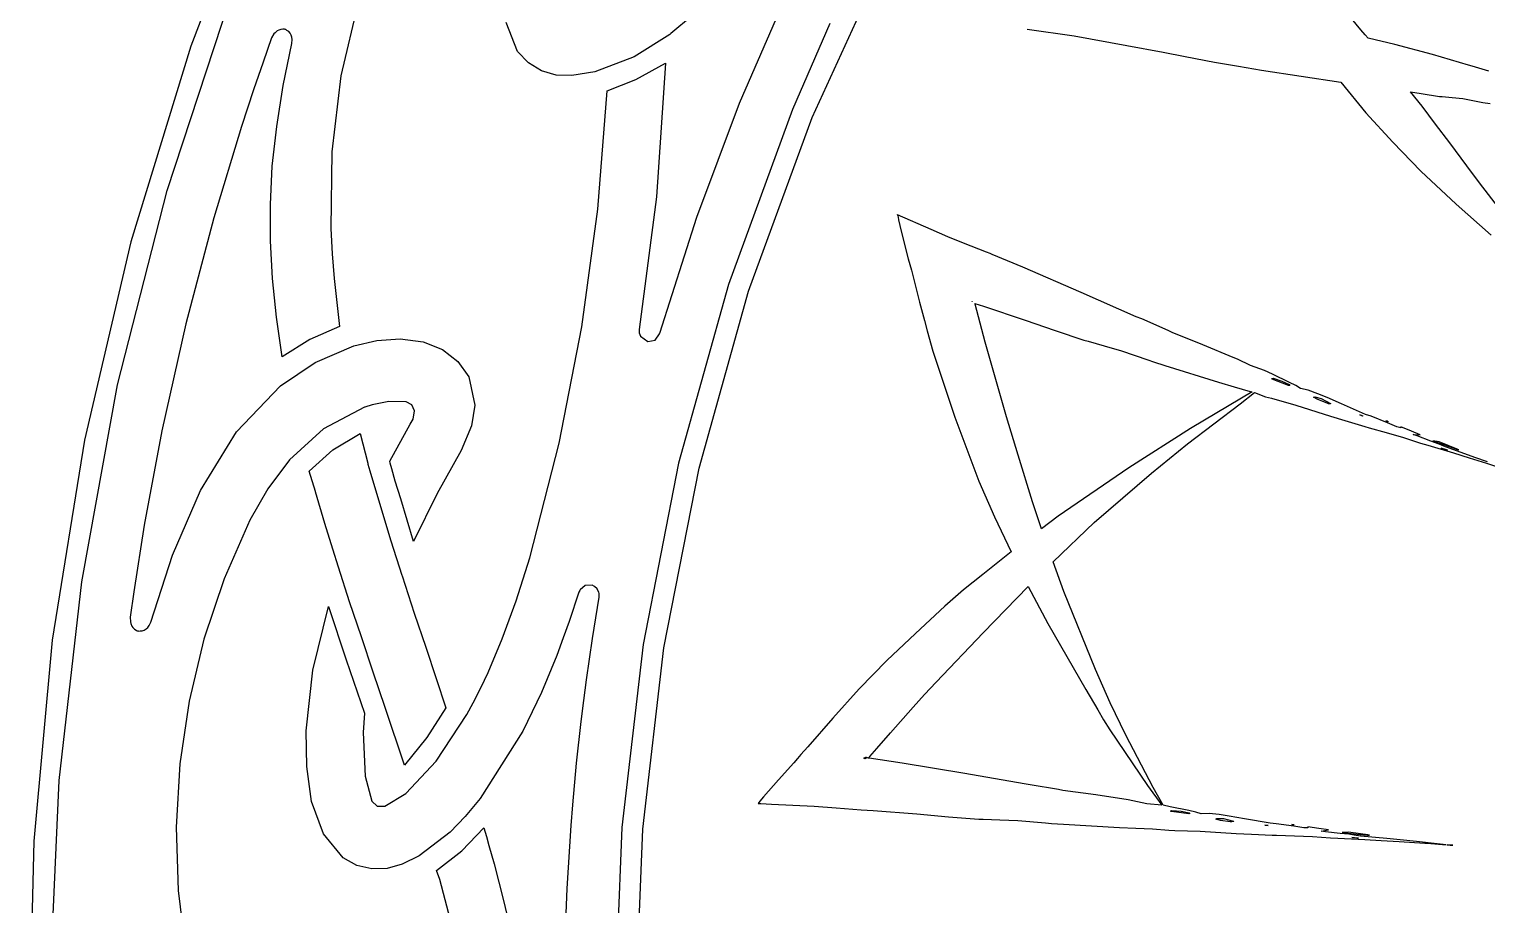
# Model space of a CAD drawing. Extents: x 0 to 238, y 0 to 238.
# Drawn here: x 0 to 58.4, y 123 to 158.1 of the extents above; entities that cross this region are included whole.
import ezdxf

# ---------------------------------------------------------------- set-up
doc = ezdxf.new("R2010")
doc.units = 0

msp = doc.modelspace()

# ---------------------------------------------------------------- linework, layer by layer
at = {"layer": 'Layer 1'}
for p, q in [((9.400323, 165.154148), (6.43333, 157.443601)), ((31.324545, 154.585876), (34.432481, 161.369631)), ((27.930178, 159.846869), (25.668588, 157.948899)), ((28.418618, 155.156601), (30.354749, 159.629834)), ((5.48251, 151.658532), (7.997687, 159.31765)), ((13.148707, 159.250033), (12.450438, 156.261264)), ((19.528713, 157.235062), (19.069226, 158.396574)), ((32.037203, 158.353121), (30.540572, 154.906874)), ((53.320168, 158.099168), (52.936846, 158.547867)), ((9.671417, 157.775232), (9.329556, 156.804733)), ((9.763619, 157.941238), (9.671417, 157.775232)), ((9.809271, 157.984774), (9.763619, 157.941238)), ((9.894245, 158.058575), (9.809271, 157.984774)), ((9.956504, 158.086749), (9.894245, 158.058575)), ((10.047907, 158.117966), (9.956504, 158.086749)), ((10.117971, 158.119761), (10.047907, 158.117966)), ((10.182823, 158.121556), (10.117971, 158.119761)), ((10.208801, 158.109702), (10.182823, 158.121556)), ((10.2371, 158.106211), (10.208801, 158.109702)), ((10.2844, 158.075494), (10.2371, 158.106211)), ((10.355608, 158.028121), (10.2844, 158.075494)), ((10.408891, 157.964542), (10.355608, 158.028121)), ((10.453872, 157.891686), (10.408891, 157.964542)), ((10.480375, 157.807112), (10.453872, 157.891686)), ((10.49618, 157.717253), (10.480375, 157.807112)), ((10.487078, 157.554129), (10.49618, 157.717253)), ((25.631137, 157.918478), (24.198584, 157.02017)), ((25.668588, 157.948899), (25.631137, 157.918478)), ((39.94734, 158.132072), (41.82192, 157.853118)), ((41.82192, 157.853118), (43.94441, 157.476476)), ((53.488917, 157.90424), (53.320168, 158.099168)), ((53.601665, 157.761622), (53.488917, 157.90424)), ((54.670955, 157.516329), (53.601665, 157.761622)), ((6.43333, 157.443601), (4.026637, 149.60233)), ((10.130186, 155.871519), (10.487078, 157.554129)), ((19.959405, 156.780766), (19.528713, 157.235062)), ((43.94441, 157.476476), (45.38967, 157.203658)), ((45.38967, 157.203658), (46.276618, 157.033413)), ((56.190485, 157.109469), (54.670955, 157.516329)), ((9.329556, 156.804733), (8.94329, 155.688773)), ((20.484506, 156.459208), (19.959405, 156.780766)), ((24.198584, 157.02017), (22.621097, 156.411318)), ((24.264301, 156.104849), (25.450481, 156.762587)), ((25.450481, 156.762587), (25.090736, 151.410644)), ((46.276618, 157.033413), (47.456508, 156.809713)), ((47.456508, 156.809713), (48.416139, 156.646052)), ((48.416139, 156.646052), (49.337645, 156.482837)), ((57.624245, 156.678474), (56.190485, 157.109469)), ((57.769307, 156.645363), (57.624245, 156.678474)), ((58.448088, 156.44106), (57.769307, 156.645363)), ((12.450438, 156.261264), (12.082451, 153.214151)), ((21.074635, 156.283487), (20.484506, 156.459208)), ((21.700413, 156.266705), (21.074635, 156.283487)), ((22.621097, 156.411318), (21.700413, 156.266705)), ((23.115521, 155.649021), (24.264301, 156.104849)), ((49.337645, 156.482837), (52.509655, 156.008659)), ((52.509655, 156.008659), (53.521095, 154.777659)), ((8.94329, 155.688773), (8.46986, 154.231973)), ((9.874693, 154.228469), (10.130186, 155.871519)), ((22.746387, 150.909445), (23.115521, 155.649021)), ((55.768074, 155.042552), (55.309652, 155.617512)), ((55.309652, 155.617512), (55.735212, 155.546601)), ((55.735212, 155.546601), (56.463212, 155.432058)), ((56.463212, 155.432058), (56.571622, 155.424927)), ((56.571622, 155.424927), (56.970255, 155.388077)), ((56.970255, 155.388077), (57.403694, 155.342498)), ((26.710288, 150.591513), (28.418618, 155.156601)), ((30.540572, 154.906874), (27.97492, 147.888151)), ((53.521095, 154.777659), (54.590985, 153.594019)), ((56.311718, 154.319539), (55.768074, 155.042552)), ((57.403694, 155.342498), (58.070359, 155.217383)), ((58.070359, 155.217383), (58.208188, 155.183923)), ((58.208188, 155.183923), (58.497316, 155.142484)), ((8.46986, 154.231973), (7.3515, 150.563593)), ((9.699763, 152.639729), (9.874693, 154.228469)), ((28.781689, 147.629557), (31.324545, 154.585876)), ((56.880694, 153.573934), (56.311718, 154.319539)), ((12.082451, 153.214151), (12.049557, 150.135924)), ((54.590985, 153.594019), (55.716615, 152.436819)), ((57.562568, 152.6531), (56.880694, 153.573934)), ((9.628643, 151.105589), (9.699763, 152.639729)), ((58.072202, 151.966589), (57.562568, 152.6531)), ((55.716615, 152.436819), (57.137605, 151.108329)), ((58.917739, 150.855559), (58.072202, 151.966589)), ((3.503229, 143.870329), (5.48251, 151.658532)), ((25.090736, 151.410644), (24.397671, 146.091587)), ((9.62695, 149.641809), (9.628643, 151.105589)), ((22.106683, 146.202689), (22.746387, 150.909445)), ((34.75179, 150.69127), (34.748551, 150.692765)), ((34.748551, 150.692765), (34.748774, 150.690022)), ((34.748774, 150.690022), (34.75032, 150.683193)), ((36.10287, 150.095564), (34.75179, 150.69127)), ((57.137605, 151.108329), (58.536605, 149.869499)), ((7.3515, 150.563593), (6.23514, 146.311633)), ((12.049557, 150.135924), (12.099, 149.126134)), ((25.233234, 145.943192), (26.710288, 150.591513)), ((34.75032, 150.683193), (34.753337, 150.669629)), ((34.753337, 150.669629), (34.759447, 150.6424)), ((34.759447, 150.6424), (34.771713, 150.587897)), ((34.771713, 150.587897), (34.796446, 150.478739)), ((34.796446, 150.478739), (34.846637, 150.259424)), ((34.846637, 150.259424), (34.949837, 149.817707)), ((4.026637, 149.60233), (2.17796, 141.659305)), ((9.712943, 148.128459), (9.62695, 149.641809)), ((34.949837, 149.817707), (35.18326, 148.918864)), ((36.771256, 149.800803), (36.10287, 150.095564)), ((37.395184, 149.554564), (36.771256, 149.800803)), ((38.014029, 149.310417), (37.395184, 149.554564)), ((12.099, 149.126134), (12.184197, 148.131149)), ((38.321504, 149.189093), (38.014029, 149.310417)), ((38.462178, 149.133391), (38.321504, 149.189093)), ((38.539346, 149.101677), (38.462178, 149.133391)), ((39.770746, 148.587852), (38.539346, 149.101677)), ((35.18326, 148.918864), (35.31052, 148.465229)), ((35.31052, 148.465229), (35.416212, 148.03972)), ((42.106696, 147.578912), (39.770746, 148.587852)), ((9.864265, 146.580009), (9.712943, 148.128459)), ((12.184197, 148.131149), (12.393911, 146.212489)), ((27.97492, 147.888151), (25.979412, 140.73014)), ((35.416212, 148.03972), (35.634104, 147.187652)), ((26.803911, 140.535187), (28.781689, 147.629557)), ((35.634104, 147.187652), (35.830353, 146.44479)), ((37.741815, 147.220647), (37.746652, 147.222442)), ((37.741866, 147.218852), (37.741815, 147.220647)), ((37.742016, 147.218502), (37.741866, 147.218852)), ((37.74512, 147.219199), (37.742016, 147.218502)), ((37.746652, 147.222442), (37.74512, 147.219199)), ((44.315606, 146.598639), (42.106696, 147.578912)), ((37.855078, 147.105609), (37.8471, 147.135242)), ((37.8471, 147.135242), (38.197462, 147.022635)), ((38.268121, 145.583629), (37.855078, 147.105609)), ((38.197462, 147.022635), (39.864422, 146.464231)), ((6.23514, 146.311633), (5.267804, 142.023713)), ((10.100931, 144.999339), (9.864265, 146.580009)), ((12.393911, 146.212489), (11.205618, 145.684925)), ((21.19832, 141.540325), (22.106683, 146.202689)), ((24.397671, 146.091587), (24.399341, 146.030598)), ((24.399341, 146.030598), (24.401461, 145.955652)), ((35.830353, 146.44479), (35.94163, 146.036734)), ((35.94163, 146.036734), (36.171215, 145.227699)), ((39.864422, 146.464231), (41.069322, 146.050539)), ((41.069322, 146.050539), (42.219262, 145.667414)), ((44.541925, 146.511715), (44.315606, 146.598639)), ((45.594955, 146.054798), (44.541925, 146.511715)), ((45.752034, 145.975211), (45.594955, 146.054798)), ((11.205618, 145.684925), (10.100931, 144.999339)), ((11.419701, 144.77386), (12.969639, 145.437787)), ((12.969639, 145.437787), (13.888162, 145.651932)), ((13.888162, 145.651932), (14.829309, 145.713447)), ((14.829309, 145.713447), (15.746245, 145.589997)), ((15.746245, 145.589997), (16.52186, 145.283722)), ((24.401461, 145.955652), (24.446117, 145.826047)), ((24.446117, 145.826047), (24.744341, 145.605488)), ((24.744341, 145.605488), (25.041188, 145.669088)), ((25.041188, 145.669088), (25.218697, 145.915368)), ((25.218697, 145.915368), (25.233234, 145.943192)), ((38.683535, 144.083899), (38.268121, 145.583629)), ((42.219262, 145.667414), (42.392947, 145.62139)), ((42.392947, 145.62139), (43.030204, 145.440923)), ((43.030204, 145.440923), (43.723796, 145.239512)), ((46.984884, 145.477343), (45.752034, 145.975211)), ((48.205364, 144.971), (46.984884, 145.477343)), ((16.52186, 145.283722), (17.137037, 144.810718)), ((36.171215, 145.227699), (37.042508, 142.579839)), ((43.723796, 145.239512), (44.783206, 144.873143)), ((44.783206, 144.873143), (45.001248, 144.789766)), ((48.368677, 144.8967), (48.205364, 144.971)), ((48.893195, 144.643829), (48.368677, 144.8967)), ((10.025319, 143.825807), (11.419701, 144.77386)), ((17.137037, 144.810718), (17.572659, 144.187087)), ((45.001248, 144.789766), (45.464981, 144.645551)), ((45.464981, 144.645551), (47.607421, 143.983574)), ((49.453022, 144.440573), (48.893195, 144.643829)), ((49.772842, 144.299403), (49.453022, 144.440573)), ((50.455015, 143.968388), (49.772842, 144.299403)), ((2.062113, 135.981807), (3.503229, 143.870329)), ((8.263559, 141.988077), (10.025319, 143.825807)), ((17.572659, 144.187087), (17.816581, 143.058407)), ((39.11453, 142.586809), (38.683535, 144.083899)), ((47.607421, 143.983574), (48.245339, 143.792984)), ((48.245339, 143.792984), (48.880937, 143.608676)), ((49.741967, 144.129366), (49.7958, 144.144)), ((49.766997, 144.104931), (49.741967, 144.129366)), ((50.422294, 143.845476), (49.766997, 144.104931)), ((49.7958, 144.144), (49.79582, 144.143689)), ((49.79582, 144.143689), (50.147229, 144.019511)), ((50.147229, 144.019511), (50.448425, 143.882329)), ((50.467672, 143.84104), (50.422294, 143.845476)), ((50.448425, 143.882329), (50.467672, 143.84104)), ((50.706215, 143.840132), (50.455015, 143.968388)), ((50.903437, 143.72888), (50.706215, 143.840132)), ((51.210715, 143.654528), (50.903437, 143.72888)), ((14.374415, 143.207717), (13.696369, 143.074254)), ((15.065249, 143.190194), (14.374415, 143.207717)), ((15.289353, 143.065863), (15.065249, 143.190194)), ((46.364292, 141.504805), (48.479432, 143.116635)), ((48.528379, 143.334858), (46.485719, 142.123308)), ((48.479432, 143.116635), (49.058656, 143.562343)), ((48.966506, 143.589527), (48.528379, 143.334858)), ((48.880937, 143.608676), (48.966506, 143.589527)), ((49.058656, 143.562343), (49.497257, 143.396735)), ((49.497257, 143.396735), (49.729012, 143.332258)), ((49.729012, 143.332258), (50.708562, 143.052556)), ((51.59299, 143.518345), (51.210715, 143.654528)), ((51.417472, 143.373544), (51.4697, 143.388)), ((51.586918, 143.283134), (51.417472, 143.373544)), ((51.4697, 143.388), (51.46968, 143.387565)), ((51.46968, 143.387565), (51.720908, 143.327525)), ((51.961463, 143.135233), (51.586918, 143.283134)), ((51.971328, 143.362062), (51.59299, 143.518345)), ((51.720908, 143.327525), (52.09376, 143.123761)), ((52.023797, 143.112938), (51.961463, 143.135233)), ((52.543894, 143.108192), (51.971328, 143.362062)), ((52.104281, 143.104412), (52.023797, 143.112938)), ((52.09376, 143.123761), (52.104281, 143.104412)), ((53.499498, 142.687718), (52.543894, 143.108192)), ((13.390314, 142.973224), (11.755596, 142.105206)), ((13.4043, 142.980056), (13.390314, 142.973224)), ((13.696369, 143.074254), (13.4043, 142.980056)), ((15.398632, 142.834047), (15.289353, 143.065863)), ((15.33787, 142.498745), (15.398632, 142.834047)), ((17.816581, 143.058407), (17.686132, 142.233565)), ((37.042508, 142.579839), (38.005732, 140.016099)), ((39.587812, 141.049391), (39.1145, 142.587)), ((39.1145, 142.587), (39.11453, 142.586809)), ((50.708562, 143.052556), (52.096072, 142.617087)), ((52.096072, 142.617087), (52.673724, 142.440758)), ((53.271007, 142.664253), (53.2842, 142.669)), ((53.379916, 142.622413), (53.271007, 142.664253)), ((53.2842, 142.669), (53.28422, 142.66839)), ((53.28422, 142.66839), (53.391933, 142.627948)), ((53.391933, 142.627948), (53.379916, 142.622413)), ((53.722349, 142.613866), (53.499498, 142.687718)), ((54.378394, 142.344838), (53.722349, 142.613866)), ((5.267804, 142.023713), (4.571046, 138.253513)), ((6.824139, 139.634327), (8.263559, 141.988077)), ((11.755596, 142.105206), (10.3853, 140.861)), ((14.403823, 140.810772), (15.222529, 142.293852)), ((15.222529, 142.293852), (15.33787, 142.498745)), ((17.686132, 142.233565), (17.265556, 141.245861)), ((46.485719, 142.123308), (44.015359, 140.541498)), ((52.673724, 142.440758), (53.468845, 142.204691)), ((53.468845, 142.204691), (53.641932, 142.153428)), ((53.641932, 142.153428), (54.335425, 141.95561)), ((54.366525, 142.412012), (54.319958, 142.427173)), ((54.319958, 142.427173), (54.3764, 142.398)), ((54.335425, 141.95561), (55.023632, 141.757239)), ((54.409612, 142.39132), (54.366525, 142.412012)), ((54.3764, 142.398), (54.409612, 142.39132)), ((54.3764, 142.398), (54.3764, 142.398)), ((54.762267, 142.187008), (54.378394, 142.344838)), ((54.912364, 142.143676), (54.762267, 142.187008)), ((54.920143, 142.189255), (54.912364, 142.143676)), ((55.337925, 142.016916), (54.920143, 142.189255)), ((55.695782, 141.866517), (55.337925, 142.016916)), ((2.17796, 141.659305), (0.885014, 133.643496)), ((12.125873, 141.262983), (13.2205, 141.917)), ((13.2205, 141.917), (13.524264, 140.73586)), ((13.2205, 141.917), (13.2205, 141.917)), ((20.023211, 136.933921), (21.19832, 141.540325)), ((44.922602, 140.329845), (46.364292, 141.504805)), ((55.023632, 141.757239), (55.710543, 141.537978)), ((55.56513, 141.822485), (55.40491, 141.887012)), ((55.40491, 141.887012), (55.695782, 141.866517)), ((56.123337, 141.611849), (55.56513, 141.822485)), ((55.710543, 141.537978), (55.997173, 141.453055)), ((55.997173, 141.453055), (57.026023, 141.143833)), ((56.452354, 141.495161), (56.123337, 141.611849)), ((56.2038, 141.628), (56.887819, 141.386099)), ((56.453426, 141.588342), (56.2038, 141.628)), ((56.2038, 141.628), (56.2038, 141.628)), ((56.642645, 141.414976), (56.452354, 141.495161)), ((57.17579, 141.300114), (56.453426, 141.588342)), ((56.889186, 141.314646), (56.642645, 141.414976)), ((56.887819, 141.386099), (57.169067, 141.281826)), ((10.3853, 140.861), (9.518032, 139.705807)), ((11.17492, 140.413492), (12.125873, 141.262983)), ((14.424741, 140.73692), (14.403823, 140.810772)), ((17.265556, 141.245861), (16.304706, 139.515991)), ((40.152425, 139.187431), (39.587812, 141.049391)), ((56.748899, 141.2643), (56.538514, 141.339148)), ((56.538514, 141.339148), (56.7287, 141.283)), ((56.7287, 141.283), (56.792482, 141.253626)), ((56.7287, 141.283), (56.7287, 141.283)), ((56.792482, 141.253626), (56.748899, 141.2643)), ((57.883522, 140.965182), (56.889186, 141.314646)), ((57.026023, 141.143833), (57.658483, 140.946114)), ((57.169067, 141.281826), (57.236185, 141.265457)), ((57.236185, 141.265457), (57.17579, 141.300114)), ((57.658483, 140.946114), (58.344446, 140.729932)), ((58.385728, 140.784278), (57.883522, 140.965182)), ((11.429637, 139.599473), (11.17492, 140.413492)), ((13.524264, 140.73586), (13.533538, 140.698708)), ((13.533538, 140.698708), (13.609261, 140.427035)), ((13.609261, 140.427035), (14.036565, 138.990085)), ((14.487372, 140.510126), (14.424741, 140.73692)), ((14.628618, 140.0158), (14.487372, 140.510126)), ((25.979412, 140.73014), (24.55405, 133.467663)), ((25.391213, 133.337279), (26.803911, 140.535187)), ((44.015359, 140.541498), (41.193189, 138.612668)), ((42.630092, 138.353635), (44.922602, 140.329845)), ((58.344446, 140.729932), (59.315496, 140.416175)), ((5.705423, 137.045191), (6.824139, 139.634327)), ((9.518032, 139.705807), (8.80366, 138.4503)), ((11.429936, 139.597726), (11.429637, 139.599473)), ((11.436247, 139.585308), (11.429936, 139.597726)), ((14.844566, 139.299521), (14.628618, 140.0158)), ((38.005732, 140.016099), (38.634074, 138.580999)), ((11.804809, 138.315058), (11.436247, 139.585308)), ((15.360335, 137.592241), (14.844566, 139.299521)), ((16.304706, 139.515991), (15.360335, 137.592241)), ((40.519494, 138.107121), (40.152425, 139.187431)), ((8.80366, 138.4503), (7.77397, 136.095772)), ((14.036565, 138.990085), (14.448911, 137.619305)), ((38.634074, 138.580999), (39.30388, 137.176309)), ((41.193189, 138.612668), (40.519494, 138.107121)), ((4.571046, 138.253513), (4.14856, 135.575183)), ((12.12372, 137.283018), (11.804809, 138.315058)), ((40.988092, 136.775205), (42.630092, 138.353635)), ((12.355647, 136.559305), (12.12372, 137.283018)), ((14.448911, 137.619305), (14.891435, 136.250475)), ((4.828509, 134.364487), (5.705423, 137.045191)), ((19.468546, 135.211521), (20.023211, 136.933921)), ((39.30388, 137.176309), (38.16413, 136.276718)), ((41.413502, 135.596315), (40.988092, 136.775205)), ((7.77397, 136.095772), (6.962476, 133.673464)), ((12.796043, 135.177405), (12.355647, 136.559305)), ((14.891435, 136.250475), (14.901434, 136.216665)), ((14.901434, 136.216665), (15.385264, 134.724165)), ((38.16413, 136.276718), (37.392795, 135.651689)), ((1.16143, 128.021729), (2.062113, 135.981807)), ((4.14856, 135.575183), (4.005942, 134.556513)), ((21.981071, 135.566042), (21.594782, 134.391532)), ((22.018124, 135.633659), (21.981071, 135.566042)), ((22.031711, 135.658294), (22.018124, 135.633659)), ((22.239141, 135.833856), (22.031711, 135.658294)), ((22.51078, 135.841702), (22.239141, 135.833856)), ((22.603532, 135.789542), (22.51078, 135.841702)), ((22.70993, 135.693798), (22.603532, 135.789542)), ((22.734215, 135.663231), (22.70993, 135.693798)), ((22.778295, 135.568184), (22.734215, 135.663231)), ((22.796358, 135.507947), (22.778295, 135.568184)), ((22.799722, 135.415096), (22.796358, 135.507947)), ((37.392795, 135.651689), (36.650732, 135.005965)), ((38.180834, 133.931954), (39.990584, 135.795664)), ((39.990584, 135.795664), (40.777137, 134.306454)), ((42.681202, 132.464655), (41.413502, 135.596315)), ((11.329268, 132.441105), (11.945641, 134.995465)), ((11.945641, 134.995465), (12.664393, 132.855145)), ((13.270673, 133.771015), (12.796043, 135.177405)), ((18.915577, 133.697621), (19.468546, 135.211521)), ((22.526878, 133.709709), (22.801542, 135.364679)), ((22.801542, 135.364679), (22.799722, 135.415096)), ((36.650732, 135.005965), (35.464832, 133.911845)), ((4.005942, 134.556513), (4.011603, 134.369163)), ((4.011603, 134.369163), (4.031001, 134.310221)), ((4.803301, 134.311977), (4.828509, 134.364487)), ((15.385264, 134.724165), (15.848198, 133.360715)), ((21.594782, 134.391532), (21.356344, 133.728708)), ((4.031001, 134.310221), (4.072538, 134.204952)), ((4.072538, 134.204952), (4.11313, 134.152092)), ((4.11313, 134.152092), (4.180017, 134.081731)), ((4.180017, 134.081731), (4.240006, 134.046874)), ((4.240006, 134.046874), (4.290523, 134.017354)), ((4.290523, 134.017354), (4.324181, 134.014712)), ((4.324181, 134.014712), (4.356098, 134.002294)), ((4.356098, 134.002294), (4.407061, 134.007829)), ((4.407061, 134.007829), (4.491728, 134.016507)), ((4.491728, 134.016507), (4.569246, 134.046527)), ((4.569246, 134.046527), (4.641751, 134.089958)), ((4.641751, 134.089958), (4.70638, 134.151895)), ((4.70638, 134.151895), (4.760567, 134.222168)), ((4.760567, 134.222168), (4.803301, 134.311977)), ((13.740987, 132.357605), (13.270673, 133.771015)), ((35.464832, 133.911845), (34.323312, 132.831385)), ((36.300344, 131.962684), (38.180834, 133.931954)), ((40.777137, 134.306454), (42.291807, 131.656954)), ((0.885014, 133.643496), (0.145516, 125.583874)), ((6.962476, 133.673464), (6.370713, 131.198347)), ((15.848198, 133.360715), (16.262587, 132.105625)), ((18.350913, 132.349831), (18.915577, 133.697621)), ((21.356344, 133.728708), (21.101526, 133.024793)), ((22.292383, 132.048269), (22.526878, 133.709709)), ((24.55405, 133.467663), (23.698832, 126.135542)), ((24.543595, 126.070346), (25.391213, 133.337279)), ((12.664393, 132.855145), (13.39683, 130.708645)), ((21.101526, 133.024793), (20.48059, 131.536973)), ((34.323312, 132.831385), (33.212862, 131.694035)), ((11.058321, 130.008415), (11.329268, 132.441105)), ((14.225489, 130.946035), (13.740987, 132.357605)), ((16.262587, 132.105625), (16.658976, 130.931225)), ((18.048348, 131.7266), (18.350913, 132.349831)), ((22.175495, 131.217444), (22.292383, 132.048269)), ((43.271845, 131.133915), (42.681202, 132.464655)), ((17.745735, 131.127804), (18.048348, 131.7266)), ((20.48059, 131.536973), (19.732967, 129.995103)), ((33.212862, 131.694035), (32.153422, 130.516435)), ((35.376865, 130.952389), (35.828381, 131.460978)), ((35.828381, 131.460978), (36.300344, 131.962684)), ((42.291807, 131.656954), (42.770351, 130.848317)), ((6.370713, 131.198347), (6.000218, 128.685392)), ((14.996726, 128.636275), (14.225489, 130.946035)), ((16.658976, 130.931225), (15.890707, 129.738223)), ((17.488772, 130.655082), (17.745735, 131.127804)), ((22.079926, 130.383726), (22.175495, 131.217444)), ((34.468522, 129.923889), (35.376865, 130.952389)), ((42.770351, 130.848317), (43.00724, 130.446997)), ((43.897794, 129.827965), (43.271845, 131.133915)), ((13.39683, 130.708645), (13.335422, 129.939455)), ((16.263979, 128.788023), (17.488772, 130.655082)), ((21.889212, 128.716146), (22.079926, 130.383726)), ((32.153422, 130.516435), (31.155894, 129.369955)), ((43.00724, 130.446997), (43.260588, 130.045073)), ((11.079088, 128.582501), (11.058321, 130.008415)), ((13.335422, 129.939455), (13.420836, 128.186976)), ((15.890707, 129.738223), (14.996726, 128.636275)), ((19.732967, 129.995103), (18.022297, 127.288853)), ((33.917723, 129.297517), (34.468522, 129.923889)), ((43.260588, 130.045073), (44.768298, 127.816593)), ((44.997204, 127.739605), (43.897794, 129.827965)), ((31.155894, 129.369955), (30.882353, 129.051307)), ((33.64044, 128.983209), (33.917723, 129.297517)), ((6.000218, 128.685392), (5.852528, 126.149569)), ((11.274043, 127.169825), (11.079088, 128.582501)), ((15.054092, 127.497042), (16.263979, 128.788023)), ((21.741308, 127.043726), (21.889212, 128.716146)), ((30.591853, 128.723083), (29.975805, 128.0447)), ((30.745616, 128.891287), (30.591853, 128.723083)), ((30.882353, 129.051307), (30.745616, 128.891287)), ((33.404099, 128.905017), (33.4781, 128.948)), ((33.428833, 128.890906), (33.404099, 128.905017)), ((33.444863, 128.882278), (33.428833, 128.890906)), ((33.4687, 128.898785), (33.444863, 128.882278)), ((33.497549, 128.914195), (33.4687, 128.898785)), ((33.4781, 128.948), (33.478126, 128.947804)), ((33.478126, 128.947804), (33.489045, 128.952091)), ((33.489045, 128.952091), (33.510364, 128.943864)), ((33.51383, 128.921473), (33.497549, 128.914195)), ((33.510364, 128.943864), (33.547663, 128.923717)), ((33.518117, 128.92322), (33.51383, 128.921473)), ((33.534672, 128.922421), (33.518117, 128.92322)), ((33.553671, 128.919627), (33.534672, 128.922421)), ((33.547663, 128.923717), (33.553671, 128.919627)), ((33.580289, 128.915747), (33.64044, 128.983209)), ((33.617215, 128.910264), (33.580289, 128.915747)), ((34.936535, 128.70935), (33.617215, 128.910264)), ((37.447635, 128.295011), (34.936535, 128.70935)), ((0.803447, 120.018859), (1.16143, 128.021729)), ((13.420836, 128.186976), (13.691118, 127.190115)), ((29.975805, 128.0447), (29.384962, 127.356095)), ((39.828685, 127.877678), (37.447635, 128.295011)), ((14.203845, 126.983167), (15.054092, 127.497042)), ((29.384962, 127.356095), (29.239152, 127.18256)), ((40.069291, 127.848044), (39.828685, 127.877678)), ((41.201851, 127.65915), (40.069291, 127.848044)), ((41.373589, 127.619921), (41.201851, 127.65915)), ((42.690389, 127.434766), (41.373589, 127.619921)), ((43.997339, 127.23839), (42.690389, 127.434766)), ((44.768298, 127.816593), (45.340591, 127.025211)), ((45.388008, 127.024968), (44.997204, 127.739605)), ((11.747081, 125.880551), (11.274043, 127.169825)), ((13.691118, 127.190115), (13.906249, 126.984485)), ((13.906249, 126.984485), (14.203845, 126.983167)), ((18.022297, 127.288853), (17.424398, 126.567285)), ((21.668103, 126.207466), (21.741308, 127.043726)), ((29.239152, 127.18256), (29.169587, 127.09709)), ((29.169587, 127.09709), (29.276625, 127.092151)), ((29.276625, 127.092151), (29.70468, 127.072454)), ((29.70468, 127.072454), (31.41358, 126.991222)), ((31.41358, 126.991222), (32.2962, 126.923)), ((32.2962, 126.923), (33.292444, 126.846405)), ((32.2962, 126.923), (32.2962, 126.923)), ((33.292444, 126.846405), (33.776872, 126.813842)), ((33.776872, 126.813842), (35.529202, 126.674464)), ((44.173841, 127.205729), (43.997339, 127.23839)), ((44.744189, 127.087046), (44.173841, 127.205729)), ((45.336502, 127.025163), (44.744189, 127.087046)), ((45.340591, 127.025211), (45.336502, 127.025163)), ((45.681098, 126.965529), (45.388008, 127.024968)), ((46.423435, 126.809096), (45.681098, 126.965529)), ((45.693109, 126.792944), (45.7417, 126.82)), ((45.723378, 126.775243), (45.693109, 126.792944)), ((46.422058, 126.681842), (45.723378, 126.775243)), ((45.7417, 126.82), (45.74173, 126.819874)), ((45.74173, 126.819874), (46.112711, 126.784269)), ((46.112711, 126.784269), (46.438263, 126.72393)), ((46.698347, 126.745367), (46.423435, 126.809096)), ((46.916812, 126.684972), (46.698347, 126.745367)), ((17.424398, 126.567285), (16.827721, 125.941861)), ((21.615595, 125.369309), (21.668103, 126.207466)), ((35.529202, 126.674464), (36.798302, 126.564011)), ((36.798302, 126.564011), (38.006592, 126.469963)), ((38.006592, 126.469963), (38.186161, 126.46722)), ((38.186161, 126.46722), (38.847915, 126.445927)), ((38.847915, 126.445927), (39.569356, 126.417987)), ((39.569356, 126.417987), (40.685836, 126.318405)), ((40.685836, 126.318405), (40.917616, 126.290129)), ((40.917616, 126.290129), (41.402318, 126.262206)), ((41.402318, 126.262206), (43.640678, 126.137289)), ((46.467086, 126.688474), (46.422058, 126.681842)), ((46.438263, 126.72393), (46.467086, 126.688474)), ((47.232765, 126.687168), (46.916812, 126.684972)), ((47.636585, 126.647323), (47.232765, 126.687168)), ((47.499969, 126.464525), (47.5486, 126.491)), ((47.685025, 126.417849), (47.499969, 126.464525)), ((47.5486, 126.491), (47.54869, 126.490606)), ((47.54869, 126.490606), (47.807572, 126.492999)), ((48.041574, 126.587185), (47.636585, 126.647323)), ((48.083706, 126.364893), (47.685025, 126.417849)), ((47.807572, 126.492999), (48.216475, 126.385585)), ((48.658748, 126.479125), (48.041574, 126.587185)), ((48.149555, 126.358308), (48.083706, 126.364893)), ((48.230688, 126.36938), (48.149555, 126.358308)), ((48.216475, 126.385585), (48.230688, 126.36938)), ((49.687938, 126.301949), (48.658748, 126.479125)), ((49.468537, 126.224267), (49.4807, 126.232)), ((49.584228, 126.210007), (49.468537, 126.224267)), ((49.4807, 126.232), (49.48078, 126.23145)), ((49.48078, 126.23145), (49.594975, 126.218233)), ((49.594975, 126.218233), (49.584228, 126.210007)), ((49.922036, 126.284146), (49.687938, 126.301949)), ((50.623806, 126.181572), (49.922036, 126.284146)), ((50.595787, 126.244221), (50.546917, 126.247661)), ((50.546917, 126.247661), (50.6088, 126.233)), ((50.64261, 126.234496), (50.595787, 126.244221)), ((50.6088, 126.233), (50.64261, 126.234496)), ((50.6088, 126.233), (50.6088, 126.233)), ((51.034007, 126.121233), (50.623806, 126.181572)), ((51.633952, 126.095302), (51.18685, 126.161625)), ((51.18685, 126.161625), (51.190589, 126.115447)), ((0.145516, 125.583874), (-0.042819, 117.509409)), ((5.852528, 126.149569), (5.929179, 123.605849)), ((12.538633, 124.916955), (11.747081, 125.880551)), ((16.827721, 125.941861), (15.588141, 124.996443)), ((17.289416, 125.19931), (18.1723, 126.124)), ((18.1723, 126.124), (18.276158, 125.773198)), ((18.276158, 125.773198), (18.381401, 125.407721)), ((23.698832, 126.135542), (23.41376, 118.7686)), ((24.261055, 118.7689), (24.543595, 126.070346)), ((43.640678, 126.137289), (44.305497, 126.106422)), ((44.305497, 126.106422), (44.966526, 126.081189)), ((44.966526, 126.081189), (45.615713, 126.024293)), ((45.615713, 126.024293), (45.85607, 126.017759)), ((45.85607, 126.017759), (46.87375, 125.983004)), ((46.87375, 125.983004), (48.32501, 125.895687)), ((48.32501, 125.895687), (48.927946, 125.86427)), ((48.927946, 125.86427), (49.756268, 125.827319)), ((49.756268, 125.827319), (49.936509, 125.819442)), ((49.936509, 125.819442), (50.657928, 125.795007)), ((50.657928, 125.795007), (51.375954, 125.768628)), ((51.190589, 126.115447), (51.034007, 126.121233)), ((51.375954, 125.768628), (52.096825, 125.721703)), ((52.017675, 126.03581), (51.633952, 126.095302)), ((51.727051, 125.985645), (52.017675, 126.03581)), ((51.897843, 125.961761), (51.727051, 125.985645)), ((52.490058, 125.892295), (51.897843, 125.961761)), ((52.096825, 125.721703), (52.396373, 125.708489)), ((52.396373, 125.708489), (53.472443, 125.656825)), ((52.837676, 125.858586), (52.490058, 125.892295)), ((52.8202, 125.949), (52.566482, 125.927308)), ((52.566482, 125.927308), (53.289047, 125.857794)), ((53.590243, 125.843932), (52.8202, 125.949)), ((52.8202, 125.949), (52.8202, 125.949)), ((53.041231, 125.826771), (52.837676, 125.858586)), ((53.175388, 125.706704), (52.953082, 125.728548)), ((52.953082, 125.728548), (53.1517, 125.72)), ((53.304228, 125.789021), (53.041231, 125.826771)), ((53.1517, 125.72), (53.1518, 125.71992)), ((53.1518, 125.71992), (53.220515, 125.706904)), ((53.220515, 125.706904), (53.175388, 125.706704)), ((53.289047, 125.857794), (53.587099, 125.824633)), ((54.354168, 125.690187), (53.304228, 125.789021)), ((53.472443, 125.656825), (54.135467, 125.61763)), ((53.587099, 125.824633), (53.656613, 125.824932)), ((53.656613, 125.824932), (53.590243, 125.843932)), ((54.135467, 125.61763), (54.854941, 125.573499)), ((54.88531, 125.635933), (54.354168, 125.690187)), ((55.544792, 125.569012), (54.88531, 125.635933)), ((15.588141, 124.996443), (14.900233, 124.664132)), ((16.283457, 124.41027), (17.289416, 125.19931)), ((18.381401, 125.407721), (18.582837, 124.676529)), ((21.511198, 123.692999), (21.615595, 125.369309)), ((54.854941, 125.573499), (55.875011, 125.503537)), ((56.491906, 125.469328), (55.544792, 125.569012)), ((55.875011, 125.503537), (55.972942, 125.498152)), ((55.972942, 125.498152), (56.118103, 125.49531)), ((56.118103, 125.49531), (56.590543, 125.454218)), ((56.736649, 125.443048), (56.491906, 125.469328)), ((56.590543, 125.454218), (56.736649, 125.443048)), ((56.906282, 125.427726), (56.773937, 125.440144)), ((56.773937, 125.440144), (56.893117, 125.428375)), ((56.893117, 125.428375), (56.9949, 125.419)), ((56.9949, 125.419), (56.906282, 125.427726)), ((56.9949, 125.419), (56.9949, 125.419)), ((13.087215, 124.616037), (12.538633, 124.916955)), ((13.685255, 124.471284), (13.087215, 124.616037)), ((14.300384, 124.48616), (13.685255, 124.471284)), ((14.900233, 124.664132), (14.300384, 124.48616)), ((16.412687, 124.047593), (16.283457, 124.41027)), ((18.582837, 124.676529), (18.77218, 123.944936)), ((16.90745, 122.16184), (16.412687, 124.047593)), ((18.77218, 123.944936), (18.968305, 123.212099)), ((5.929179, 123.605849), (6.231707, 121.069202)), ((21.447893, 122.013889), (21.511198, 123.692999)), ((18.968305, 123.212099), (19.662447, 120.274119))]:
    msp.add_line(p, q, dxfattribs=at)

doc.saveas('drawing.dxf')
